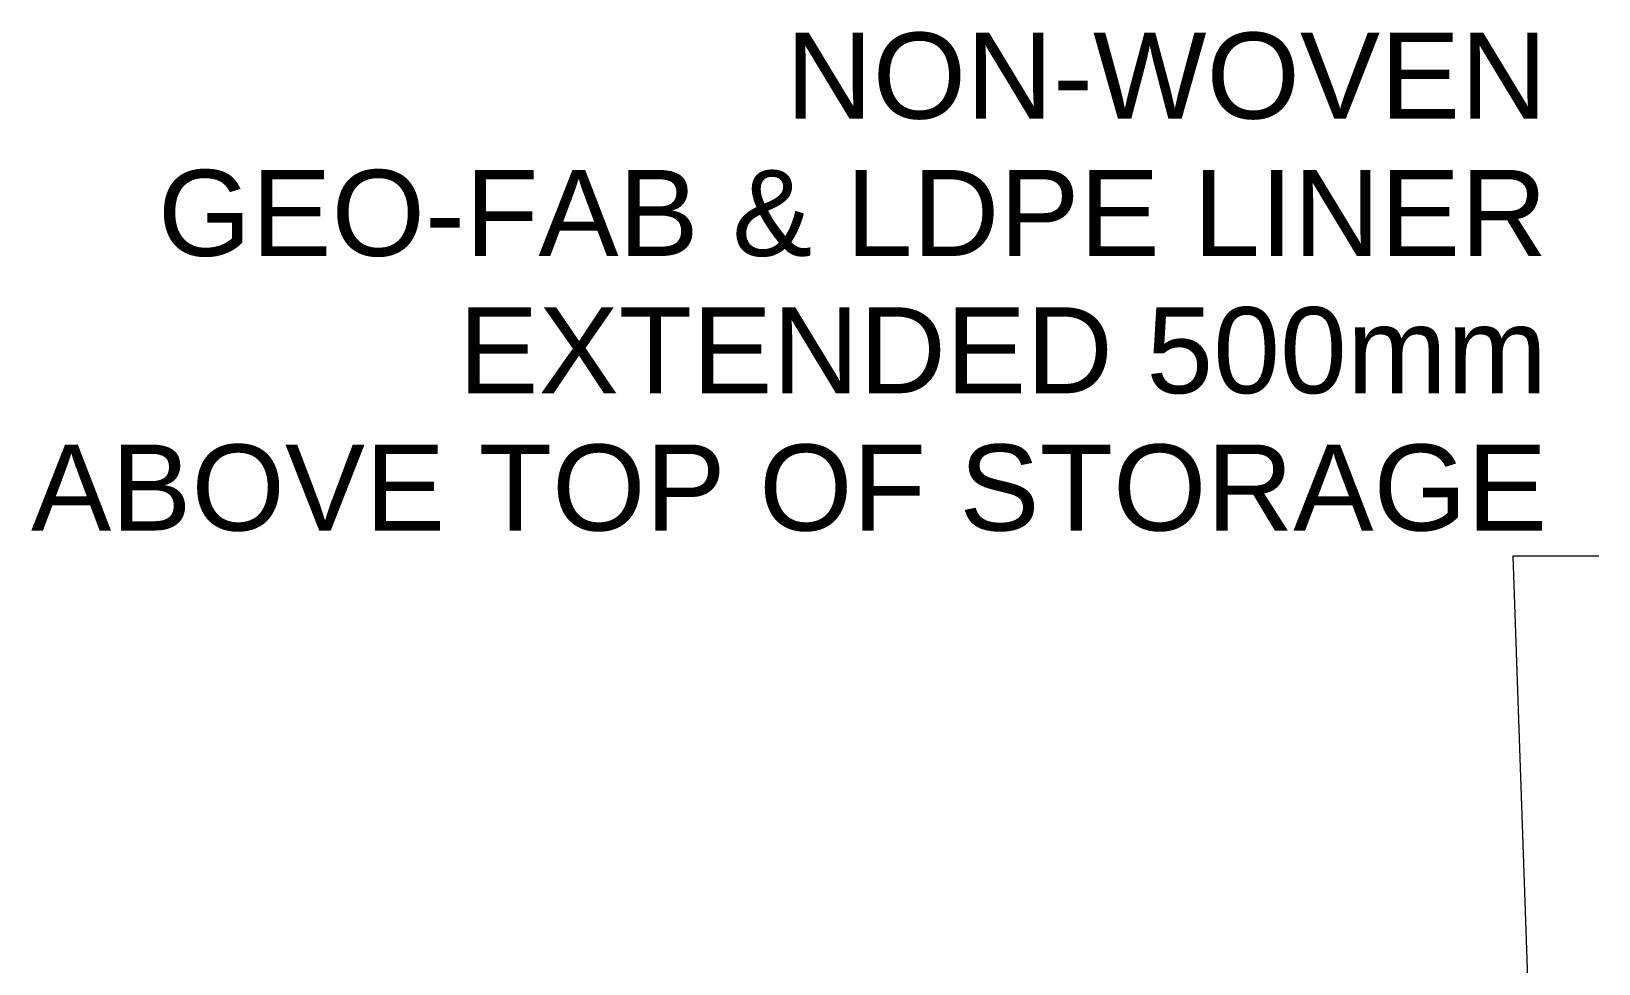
# Model space of a CAD drawing. Header units: millimetres. Extents: x -1812 to 15462, y -2698 to 3255.
# Drawn here: x 13498 to 15109, y 1364 to 2322 of the extents above; entities that cross this region are included whole.
import ezdxf
from ezdxf.enums import TextEntityAlignment as Align

# ---------------------------------------------------------------- set-up
doc = ezdxf.new("R2010")
doc.units = ezdxf.units.MM
doc.layers.add('ANNOTATIONS', color=7, linetype='Continuous')
doc.layers.add('LEADERS', color=7, linetype='Continuous')
doc.styles.add('ARIAL', font='arial.ttf')

msp = doc.modelspace()

# ---------------------------------------------------------------- linework, layer by layer
at = {"layer": 'LEADERS', "lineweight": 18}
for p, q in [((15108.8, 1782.7), (15020.6, 1782.7)), ((15020.6, 1782.7), (15038.2, 1280))]:
    msp.add_line(p, q, dxfattribs=at)

# ---------------------------------------------------------------- texts
at = {"layer": 'ANNOTATIONS', "style": 'ARIAL'}
for s, height, p in [('NON-WOVEN', 88.41, (15055.8, 2232.5)), ('GEO-FAB & LDPE LINER', 88.406, (15055.8, 2091.4)), ('EXTENDED 500mm', 88.406, (15055.8, 1950.3)), ('ABOVE TOP OF STORAGE', 88.406, (15055.8, 1809.2))]:
    msp.add_text(s, height=height, dxfattribs=at).set_placement(p, align=Align.RIGHT)

doc.saveas('drawing.dxf')
